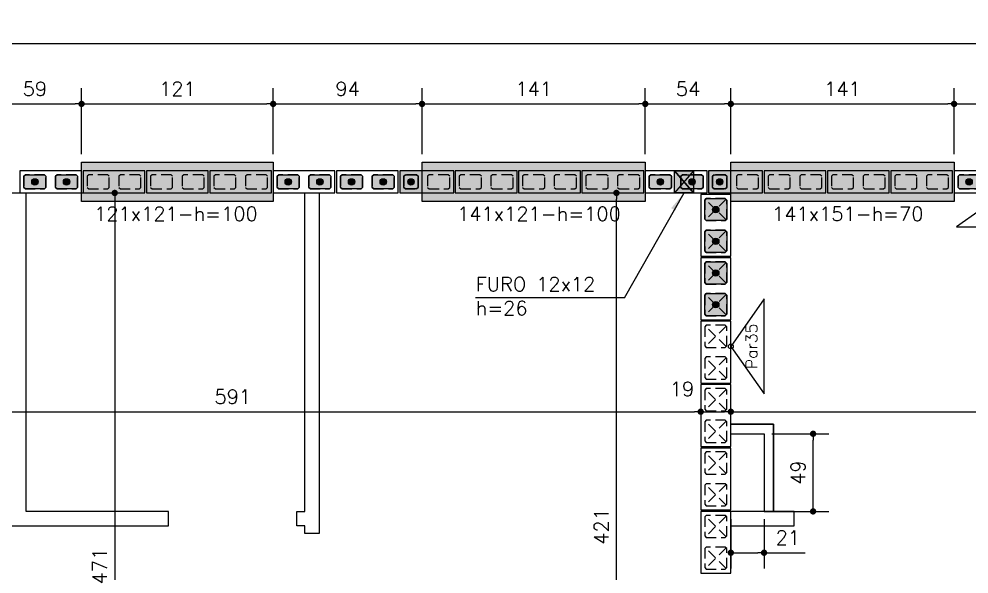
# Model space of a CAD drawing. Extents: x -14651 to 4582, y -13717 to -1290.
# Drawn here: x 1034 to 1634, y -12269 to -11919 of the extents above; entities that cross this region are included whole.
import ezdxf
from ezdxf.enums import TextEntityAlignment as Align

# ---------------------------------------------------------------- set-up
doc = ezdxf.new("R2010")
doc.units = 0
doc.header["$LTSCALE"] = 25
doc.linetypes.add('DASHED2', pattern=[0.375, 0.25, -0.125])
for name, color, linetype in [('203', 1, 'DASHED2'), ('213', 252, 'Continuous'), ('241', 2, 'Continuous'), ('247', 50, 'Continuous'), ('248', 100, 'Continuous'), ('ABERTURAS', 53, 'Continuous'), ('ac-furo', 170, 'Continuous'), ('ALVENARIA NÃO ESTRUTURAL', 242, 'Continuous'), ('Arranque', 14, 'Continuous'), ('COTA', 1, 'Continuous'), ('FERRO', 5, 'Continuous'), ('H2', 252, 'Continuous'), ('Linha_fina', 1, 'Continuous'), ('Pena_2', 2, 'Continuous'), ('T1', 2, 'Continuous'), ('TJANELA', 2, 'Continuous'), ('VIGA', 3, 'Continuous')]:
    doc.layers.add(name, color=color, linetype=linetype)
doc.styles.add('COTA', font='romans.shx')
doc.styles.add('Texto1', font='romans.shx', dxfattribs={"height": 9})
doc.dimstyles.new('forma', dxfattribs={"dimscale": 5, "dimtxt": 1.8, "dimasz": 0.8, "dimexe": 2, "dimexo": 1, "dimgap": 1, "dimtad": 1, "dimdec": 1, "dimzin": 9, "dimtxsty": 'COTA', "dimblk1": 'DOT', "dimblk2": 'DOT', "dimsah": 1, "dimcen": 0, "dimdle": 1, "dimclrd": 256, "dimclre": 256, "dimclrt": 2, "dimadec": 0, "dimazin": 0, "dimtfac": 1, "dimtdec": 0, "dimtmove": 0, "dimatfit": 3, "dimfxl": 1, "dimtolj": 1, "dimtzin": 0, "dimarcsym": 0})

# ---------------------------------------------------------------- blocks, each defined once
blk = doc.blocks.new('P4015', base_point=(5842102.11612, -8124149.02973))
blk.add_lwpolyline([(5842082.61612, -8124156.02973), (5842121.61612, -8124156.02973), (5842121.61612, -8124142.02973), (5842082.61612, -8124142.02973), (5842082.61612, -8124156.02973)])
at = {"color": 1, "linetype": 'DASHED2'}
for points in [[(5842085.11612, -8124152.52973), (5842086.11612, -8124153.52973), (5842098.11612, -8124153.52973), (5842099.11612, -8124152.52973), (5842099.11612, -8124145.52973), (5842098.11612, -8124144.52973), (5842086.11612, -8124144.52973), (5842085.11612, -8124145.52973), (5842085.11612, -8124152.52973)], [(5842105.11612, -8124152.52973), (5842106.11612, -8124153.52973), (5842118.11612, -8124153.52973), (5842119.11612, -8124152.52973), (5842119.11612, -8124145.52973), (5842118.11612, -8124144.52973), (5842106.11612, -8124144.52973), (5842105.11612, -8124145.52973), (5842105.11612, -8124152.52973)]]:
    blk.add_lwpolyline(points, dxfattribs=at)
blk = doc.blocks.new('P3515')
at = {"layer": '248'}
h = blk.add_hatch(color=100, dxfattribs=at)
h.paths.add_polyline_path([(17, 7), (-17, 7), (-17, -7), (17, -7)])
h.paths.add_polyline_path([(-5.5, -3.5), (-6.5, -4.5), (-13.5, -4.5), (-14.5, -3.5), (-14.5, 3.5), (-13.5, 4.5), (-6.5, 4.5), (-5.5, 3.5)], flags=16)
h.paths.add_polyline_path([(0.5, 3.5), (1.5, 4.5), (13.5, 4.5), (14.5, 3.5), (14.5, -3.5), (13.5, -4.5), (1.5, -4.5), (0.5, -3.5)], flags=16)
blk.add_lwpolyline([(-17, -7), (17, -7), (17, 7), (-17, 7), (-17, -7)])
at = {"color": 1, "linetype": 'DASHED2'}
for points in [[(-14.5, -3.5), (-13.5, -4.5), (-6.5, -4.5), (-5.5, -3.5), (-5.5, 3.5), (-6.5, 4.5), (-13.5, 4.5), (-14.5, 3.5), (-14.5, -3.5)], [(0.5, -3.5), (1.5, -4.5), (13.5, -4.5), (14.5, -3.5), (14.5, 3.5), (13.5, 4.5), (1.5, 4.5), (0.5, 3.5), (0.5, -3.5)]]:
    blk.add_lwpolyline(points, dxfattribs=at)
blk = doc.blocks.new('P4020')
blk.add_lwpolyline([(-19.5, -9.5), (19.5, -9.5), (19.5, 9.5), (-19.5, 9.5), (-19.5, -9.5)])
at = {"color": 1, "linetype": 'DASHED2'}
for points in [[(-17, -6), (-16, -7), (-4, -7), (-3, -6), (-3, 6), (-4, 7), (-16, 7), (-17, 6), (-17, -6)], [(3, -6), (4, -7), (16, -7), (17, -6), (17, 6), (16, 7), (4, 7), (3, 6), (3, -6)]]:
    blk.add_lwpolyline(points, dxfattribs=at)
at = {"layer": '203', "color": 253}
for p, q in [((-16.5, 6.5), (-3.5, -6.5)), ((-3.5, 6.5), (-16.5, -6.5)), ((16.5, 6.5), (3.5, -6.5)), ((3.5, 6.5), (16.5, -6.5))]:
    blk.add_line(p, q, dxfattribs=at)
blk = doc.blocks.new('GR-0909')
at = {"layer": '213'}
h = blk.add_hatch(color=256, dxfattribs=at)
h.paths.add_polyline_path([(3.5, -4.5), (4.5, -3.5), (4.500001, 3.5), (3.500001, 4.5), (-3.499999, 4.5), (-4.499999, 3.5), (-4.5, -3.5), (-3.5, -4.5)])
h.paths.add_polyline_path([(-2, 0, -1), (2, 0, -1)], flags=16)
at = {"layer": 'Arranque'}
blk.add_hatch(color=256, dxfattribs=at).paths.add_polyline_path([(2, 0, 1), (-2, 0, 1)])
at = {"layer": '213'}
blk.add_lwpolyline([(3.500001, 4.5), (4.500001, 3.5), (4.5, -3.5), (3.5, -4.5), (-3.5, -4.5), (-4.5, -3.5), (-4.499999, 3.5), (-3.499999, 4.5), (3.500001, 4.5)], dxfattribs=at)
at = {"layer": 'FERRO', "linetype": 'Continuous'}
blk.add_circle((0, 0), 2, dxfattribs=at)
blk = doc.blocks.new('GR-1409')
at = {"layer": '213'}
h = blk.add_hatch(color=256, dxfattribs=at)
h.paths.add_polyline_path([(-6, 4.5), (-7, 3.5), (-7, -3.5), (-6, -4.5), (6, -4.5), (7, -3.5), (7, 3.5), (6, 4.5)])
h.paths.add_polyline_path([(-2, 0, 1), (2, 0, 1)], flags=16)
at = {"layer": 'Arranque'}
blk.add_hatch(color=256, dxfattribs=at).paths.add_polyline_path([(-2, 0, 1), (2, 0, 1)])
at = {"layer": '213'}
blk.add_lwpolyline([(-7, 3.5), (-6, 4.5), (6, 4.5), (7, 3.5), (7, -3.5), (6, -4.5), (-6, -4.5), (-7, -3.5), (-7, 3.5)], dxfattribs=at)
at = {"layer": 'FERRO', "linetype": 'Continuous'}
blk.add_circle((0, 0), 2, dxfattribs=at)
blk = doc.blocks.new('GR-1414')
at = {"layer": '213'}
h = blk.add_hatch(color=256, dxfattribs=at)
h.paths.add_polyline_path([(6, -7), (7, -6), (7, 6), (6, 7), (-6, 7), (-7, 6), (-7, -6), (-6, -7)])
h.paths.add_polyline_path([(2, 0, 1), (-2, 0, 1)], flags=16)
at = {"layer": 'Arranque'}
blk.add_hatch(color=256, dxfattribs=at).paths.add_polyline_path([(2, 0, 1), (-2, 0, 1)])
at = {"layer": '213'}
for p, q in [((-7, 6), (-6, 7)), ((-7, -6), (-7, 6)), ((-6, 7), (6, 7)), ((6, 7), (7, 6)), ((7, 6), (7, -6)), ((-6, -7), (-7, -6)), ((6, -7), (-6, -7)), ((7, -6), (6, -7))]:
    blk.add_line(p, q, dxfattribs=at)
at = {"layer": 'FERRO', "linetype": 'Continuous'}
blk.add_circle((0, 0), 2, dxfattribs=at)
blk = doc.blocks.new('_IDNPAR_2')
at = {"color": 3}
blk.add_lwpolyline([(1, -0.7), (0, 0), (-1, -0.7)], close=True, dxfattribs=at)
blk.add_circle((0, 0), 0.05, dxfattribs=at)
at = {"layer": '247', "color": 2, "style": 'COTA', "flags": 8}
blk.add_attdef('ID', text='', height=0.24, dxfattribs=at).set_placement((0, -0.438), align=Align.MIDDLE_CENTER)
blk = doc.blocks.new('_Dot')
at = {"color": 0, "linetype": 'ByBlock', "lineweight": -2}
blk.add_line((-0.5, 0), (-1, 0), dxfattribs=at)
at = {"color": 0, "linetype": 'ByBlock', "const_width": 0.5}
blk.add_lwpolyline([(-0.25, 0, 1), (0.25, 0, 1)], format="xyb", close=True, dxfattribs=at)
blk = doc.blocks.new('*D93')
at = {"layer": 'COTA', "lineweight": -2, "transparency": 16777216}
for p, q in [((1014.52, -12004.1), (1014.52, -11962.42)), ((1073.52, -12004.1), (1073.52, -11962.42)), ((1018.52, -11972.42), (1069.52, -11972.42))]:
    blk.add_line(p, q, dxfattribs=at)
at = {"layer": 'Defpoints', "color": 0, "transparency": 16777216}
for p in [(1073.52, -11972.42), (1014.52, -12009.1), (1073.52, -12009.1)]:
    blk.add_point(p, dxfattribs=at)
at = {"layer": 'COTA', "lineweight": -2, "transparency": 16777216, "xscale": 4, "yscale": 4, "zscale": 4, "rotation": 180}
blk.add_blockref('_Dot', (1014.52, -11972.42), dxfattribs=at)
at = {"layer": 'COTA', "lineweight": -2, "transparency": 16777216, "xscale": 4, "yscale": 4, "zscale": 4}
blk.add_blockref('_Dot', (1073.52, -11972.42), dxfattribs=at)
at = {"layer": 'COTA', "color": 2, "transparency": 16777216, "insert": (1044.02, -11962.92), "char_height": 9, "attachment_point": 5, "style": 'COTA'}
blk.add_mtext('\\A1;59 ', dxfattribs=at)
blk = doc.blocks.new('*D94')
at = {"layer": 'COTA', "lineweight": -2, "transparency": 16777216}
for p, q in [((1073.52, -12004.1), (1073.52, -11962.42)), ((1194.52, -12004.1), (1194.52, -11962.42)), ((1077.52, -11972.42), (1190.52, -11972.42))]:
    blk.add_line(p, q, dxfattribs=at)
at = {"layer": 'Defpoints', "color": 0, "transparency": 16777216}
for p in [(1194.52, -11972.42), (1073.52, -12009.1), (1194.52, -12009.1)]:
    blk.add_point(p, dxfattribs=at)
at = {"layer": 'COTA', "lineweight": -2, "transparency": 16777216, "xscale": 4, "yscale": 4, "zscale": 4, "rotation": 180}
blk.add_blockref('_Dot', (1073.52, -11972.42), dxfattribs=at)
at = {"layer": 'COTA', "lineweight": -2, "transparency": 16777216, "xscale": 4, "yscale": 4, "zscale": 4}
blk.add_blockref('_Dot', (1194.52, -11972.42), dxfattribs=at)
at = {"layer": 'COTA', "color": 2, "transparency": 16777216, "insert": (1134.02, -11962.92), "char_height": 9, "attachment_point": 5, "style": 'COTA'}
blk.add_mtext('\\A1;121 ', dxfattribs=at)
blk = doc.blocks.new('*D95')
at = {"layer": 'COTA', "lineweight": -2, "transparency": 16777216}
for p, q in [((1194.52, -12004.1), (1194.52, -11962.42)), ((1288.52, -12004.1), (1288.52, -11962.42)), ((1198.52, -11972.42), (1284.52, -11972.42))]:
    blk.add_line(p, q, dxfattribs=at)
at = {"layer": 'Defpoints', "color": 0, "transparency": 16777216}
for p in [(1288.52, -11972.42), (1194.52, -12009.1), (1288.52, -12009.1)]:
    blk.add_point(p, dxfattribs=at)
at = {"layer": 'COTA', "lineweight": -2, "transparency": 16777216, "xscale": 4, "yscale": 4, "zscale": 4, "rotation": 180}
blk.add_blockref('_Dot', (1194.52, -11972.42), dxfattribs=at)
at = {"layer": 'COTA', "lineweight": -2, "transparency": 16777216, "xscale": 4, "yscale": 4, "zscale": 4}
blk.add_blockref('_Dot', (1288.52, -11972.42), dxfattribs=at)
at = {"layer": 'COTA', "color": 2, "transparency": 16777216, "insert": (1241.52, -11962.92), "char_height": 9, "attachment_point": 5, "style": 'COTA'}
blk.add_mtext('\\A1;94 ', dxfattribs=at)
blk = doc.blocks.new('*D96')
at = {"layer": 'COTA', "lineweight": -2, "transparency": 16777216}
for p, q in [((1288.52, -12004.1), (1288.52, -11962.42)), ((1429.52, -12004.1), (1429.52, -11962.42)), ((1292.52, -11972.42), (1425.52, -11972.42))]:
    blk.add_line(p, q, dxfattribs=at)
at = {"layer": 'Defpoints', "color": 0, "transparency": 16777216}
for p in [(1429.52, -11972.42), (1288.52, -12009.1), (1429.52, -12009.1)]:
    blk.add_point(p, dxfattribs=at)
at = {"layer": 'COTA', "lineweight": -2, "transparency": 16777216, "xscale": 4, "yscale": 4, "zscale": 4, "rotation": 180}
blk.add_blockref('_Dot', (1288.52, -11972.42), dxfattribs=at)
at = {"layer": 'COTA', "lineweight": -2, "transparency": 16777216, "xscale": 4, "yscale": 4, "zscale": 4}
blk.add_blockref('_Dot', (1429.52, -11972.42), dxfattribs=at)
at = {"layer": 'COTA', "color": 2, "transparency": 16777216, "insert": (1359.02, -11962.92), "char_height": 9, "attachment_point": 5, "style": 'COTA'}
blk.add_mtext('\\A1;141 ', dxfattribs=at)
blk = doc.blocks.new('*D97')
at = {"layer": 'COTA', "lineweight": -2, "transparency": 16777216}
for p, q in [((1429.52, -12004.1), (1429.52, -11962.42)), ((1483.52, -12004.1), (1483.52, -11962.42)), ((1433.52, -11972.42), (1479.52, -11972.42))]:
    blk.add_line(p, q, dxfattribs=at)
at = {"layer": 'Defpoints', "color": 0, "transparency": 16777216}
for p in [(1483.52, -11972.42), (1429.52, -12009.1), (1483.52, -12009.1)]:
    blk.add_point(p, dxfattribs=at)
at = {"layer": 'COTA', "lineweight": -2, "transparency": 16777216, "xscale": 4, "yscale": 4, "zscale": 4, "rotation": 180}
blk.add_blockref('_Dot', (1429.52, -11972.42), dxfattribs=at)
at = {"layer": 'COTA', "lineweight": -2, "transparency": 16777216, "xscale": 4, "yscale": 4, "zscale": 4}
blk.add_blockref('_Dot', (1483.52, -11972.42), dxfattribs=at)
at = {"layer": 'COTA', "color": 2, "transparency": 16777216, "insert": (1456.52, -11962.92), "char_height": 9, "attachment_point": 5, "style": 'COTA'}
blk.add_mtext('\\A1;54 ', dxfattribs=at)
blk = doc.blocks.new('*D98')
at = {"layer": 'COTA', "lineweight": -2, "transparency": 16777216}
for p, q in [((1483.52, -12004.1), (1483.52, -11962.42)), ((1624.52, -12004.1), (1624.52, -11962.42)), ((1487.52, -11972.42), (1620.52, -11972.42))]:
    blk.add_line(p, q, dxfattribs=at)
at = {"layer": 'Defpoints', "color": 0, "transparency": 16777216}
for p in [(1624.52, -11972.42), (1483.52, -12009.1), (1624.52, -12009.1)]:
    blk.add_point(p, dxfattribs=at)
at = {"layer": 'COTA', "lineweight": -2, "transparency": 16777216, "xscale": 4, "yscale": 4, "zscale": 4, "rotation": 180}
blk.add_blockref('_Dot', (1483.52, -11972.42), dxfattribs=at)
at = {"layer": 'COTA', "lineweight": -2, "transparency": 16777216, "xscale": 4, "yscale": 4, "zscale": 4}
blk.add_blockref('_Dot', (1624.52, -11972.42), dxfattribs=at)
at = {"layer": 'COTA', "color": 2, "transparency": 16777216, "insert": (1554.02, -11962.92), "char_height": 9, "attachment_point": 5, "style": 'COTA'}
blk.add_mtext('\\A1;141 ', dxfattribs=at)
blk = doc.blocks.new('*D99')
at = {"layer": 'COTA', "lineweight": -2, "transparency": 16777216}
for p, q in [((1624.52, -12004.1), (1624.52, -11962.42)), ((1683.52, -12004.1), (1683.52, -11962.42)), ((1628.52, -11972.42), (1679.52, -11972.42))]:
    blk.add_line(p, q, dxfattribs=at)
at = {"layer": 'Defpoints', "color": 0, "transparency": 16777216}
for p in [(1683.52, -11972.42), (1624.52, -12009.1), (1683.52, -12009.1)]:
    blk.add_point(p, dxfattribs=at)
at = {"layer": 'COTA', "lineweight": -2, "transparency": 16777216, "xscale": 4, "yscale": 4, "zscale": 4, "rotation": 180}
blk.add_blockref('_Dot', (1624.52, -11972.42), dxfattribs=at)
at = {"layer": 'COTA', "lineweight": -2, "transparency": 16777216, "xscale": 4, "yscale": 4, "zscale": 4}
blk.add_blockref('_Dot', (1683.52, -11972.42), dxfattribs=at)
at = {"layer": 'COTA', "color": 2, "transparency": 16777216, "insert": (1654.02, -11962.92), "char_height": 9, "attachment_point": 5, "style": 'COTA'}
blk.add_mtext('\\A1;59 ', dxfattribs=at)
blk = doc.blocks.new('*D108')
at = {"layer": 'COTA', "lineweight": -2, "transparency": 16777216}
for p, q in [((873.52, -11951.79), (873.52, -11924.24)), ((3258.52, -12009.6), (3258.52, -11924.24)), ((877.52, -11934.24), (3254.52, -11934.24))]:
    blk.add_line(p, q, dxfattribs=at)
at = {"layer": 'Defpoints', "color": 0, "transparency": 16777216}
for p in [(3258.52, -11934.24), (873.52, -11956.79), (3258.52, -12014.6)]:
    blk.add_point(p, dxfattribs=at)
at = {"layer": 'COTA', "lineweight": -2, "transparency": 16777216, "xscale": 4, "yscale": 4, "zscale": 4, "rotation": 180}
blk.add_blockref('_Dot', (873.52, -11934.24), dxfattribs=at)
at = {"layer": 'COTA', "lineweight": -2, "transparency": 16777216, "xscale": 4, "yscale": 4, "zscale": 4}
blk.add_blockref('_Dot', (3258.52, -11934.24), dxfattribs=at)
at = {"layer": 'COTA', "color": 2, "transparency": 16777216, "insert": (2066.02, -11924.74), "char_height": 9, "attachment_point": 5, "style": 'COTA'}
blk.add_mtext('\\A1;2385 ', dxfattribs=at)
blk = doc.blocks.new('*D132')
at = {"layer": 'COTA', "lineweight": -2, "transparency": 16777216}
for p, q in [((873.52, -12140.1), (873.52, -12176.68)), ((1464.52, -12153.6), (1464.52, -12176.68)), ((877.52, -12166.68), (1460.52, -12166.68))]:
    blk.add_line(p, q, dxfattribs=at)
at = {"layer": 'Defpoints', "color": 0, "transparency": 16777216}
for p in [(873.52, -12135.1), (1464.52, -12148.6), (1464.52, -12166.68)]:
    blk.add_point(p, dxfattribs=at)
at = {"layer": 'COTA', "lineweight": -2, "transparency": 16777216, "xscale": 4, "yscale": 4, "zscale": 4, "rotation": 180}
blk.add_blockref('_Dot', (873.52, -12166.68), dxfattribs=at)
at = {"layer": 'COTA', "lineweight": -2, "transparency": 16777216, "xscale": 4, "yscale": 4, "zscale": 4}
blk.add_blockref('_Dot', (1464.52, -12166.68), dxfattribs=at)
at = {"layer": 'COTA', "color": 2, "transparency": 16777216, "insert": (1169.02, -12157.18), "char_height": 9, "attachment_point": 5, "style": 'COTA'}
blk.add_mtext('\\A1;591 ', dxfattribs=at)
blk = doc.blocks.new('*D133')
at = {"layer": 'COTA', "lineweight": -2, "transparency": 16777216}
for p, q in [((1464.52, -12153.6), (1464.52, -12176.68)), ((1483.52, -12167.06), (1483.52, -12156.68)), ((1468.52, -12166.68), (1479.52, -12166.68))]:
    blk.add_line(p, q, dxfattribs=at)
at = {"layer": 'Defpoints', "color": 0, "transparency": 16777216}
for p in [(1464.52, -12148.6), (1483.52, -12166.68), (1483.52, -12172.06)]:
    blk.add_point(p, dxfattribs=at)
at = {"layer": 'COTA', "lineweight": -2, "transparency": 16777216, "xscale": 4, "yscale": 4, "zscale": 4, "rotation": 180}
blk.add_blockref('_Dot', (1464.52, -12166.68), dxfattribs=at)
at = {"layer": 'COTA', "lineweight": -2, "transparency": 16777216, "xscale": 4, "yscale": 4, "zscale": 4}
blk.add_blockref('_Dot', (1483.52, -12166.68), dxfattribs=at)
at = {"layer": 'COTA', "color": 2, "transparency": 16777216, "insert": (1452.67, -12152.36), "char_height": 9, "attachment_point": 5, "style": 'COTA'}
blk.add_mtext('\\A1;19 ', dxfattribs=at)
blk = doc.blocks.new('*D134')
at = {"layer": 'COTA', "lineweight": -2, "transparency": 16777216}
for p, q in [((1483.52, -12167.06), (1483.52, -12156.68)), ((2074.52, -12161.68), (2074.52, -12156.68)), ((1487.52, -12166.68), (2070.52, -12166.68))]:
    blk.add_line(p, q, dxfattribs=at)
at = {"layer": 'Defpoints', "color": 0, "transparency": 16777216}
for p in [(1483.52, -12172.06), (2074.52, -12166.68), (2074.52, -12166.68)]:
    blk.add_point(p, dxfattribs=at)
at = {"layer": 'COTA', "lineweight": -2, "transparency": 16777216, "xscale": 4, "yscale": 4, "zscale": 4, "rotation": 180}
blk.add_blockref('_Dot', (1483.52, -12166.68), dxfattribs=at)
at = {"layer": 'COTA', "lineweight": -2, "transparency": 16777216, "xscale": 4, "yscale": 4, "zscale": 4}
blk.add_blockref('_Dot', (2074.52, -12166.68), dxfattribs=at)
at = {"layer": 'COTA', "color": 2, "transparency": 16777216, "insert": (1779.02, -12157.18), "char_height": 9, "attachment_point": 5, "style": 'COTA'}
blk.add_mtext('\\A1;591 ', dxfattribs=at)
blk = doc.blocks.new('*D244')
at = {"layer": 'COTA', "lineweight": -2, "transparency": 16777216}
for p, q in [((1027.84, -12028.6), (1104.47, -12028.6)), ((1094.47, -12032.6), (1094.47, -12495.6)), ((1044.52, -12499.6), (1104.47, -12499.6))]:
    blk.add_line(p, q, dxfattribs=at)
at = {"layer": 'Defpoints', "color": 0, "transparency": 16777216}
for p in [(1022.84, -12028.6), (1039.52, -12499.6), (1094.47, -12499.6)]:
    blk.add_point(p, dxfattribs=at)
at = {"layer": 'COTA', "lineweight": -2, "transparency": 16777216, "xscale": 4, "yscale": 4, "zscale": 4}
for p, rotation in [((1094.47, -12028.6), 90), ((1094.47, -12499.6), 270)]:
    blk.add_blockref('_Dot', p, dxfattribs=dict(at, rotation=rotation))
at = {"layer": 'COTA', "color": 2, "transparency": 16777216, "insert": (1084.97, -12264.1), "char_height": 9, "attachment_point": 5, "rotation": 90, "style": 'COTA'}
blk.add_mtext('\\A1;471 ', dxfattribs=at)
blk = doc.blocks.new('*D254')
at = {"layer": 'COTA', "lineweight": -2, "transparency": 16777216}
for p, q in [((1411.29, -12445.6), (1411.29, -12032.6)), ((1416.29, -12028.6), (1421.29, -12028.6)), ((1409.52, -12449.6), (1401.29, -12449.6))]:
    blk.add_line(p, q, dxfattribs=at)
at = {"layer": 'Defpoints', "color": 0, "transparency": 16777216}
for p in [(1411.29, -12028.6), (1411.29, -12028.6), (1414.52, -12449.6)]:
    blk.add_point(p, dxfattribs=at)
at = {"layer": 'COTA', "lineweight": -2, "transparency": 16777216, "xscale": 4, "yscale": 4, "zscale": 4}
for p, rotation in [((1411.29, -12028.6), 90), ((1411.29, -12449.6), 270)]:
    blk.add_blockref('_Dot', p, dxfattribs=dict(at, rotation=rotation))
at = {"layer": 'COTA', "color": 2, "transparency": 16777216, "insert": (1401.79, -12239.1), "char_height": 9, "attachment_point": 5, "rotation": 90, "style": 'COTA'}
blk.add_mtext('\\A1;421 ', dxfattribs=at)
blk = doc.blocks.new('layout-inferior 2')
at = {"layer": 'ALVENARIA NÃO ESTRUTURAL'}
for p, q in [((26784.58, -12229.6), (26784.58, -12028.6)), ((26960.58, -12229.6), (26960.58, -12028.6)), ((26969.58, -12028.6), (26969.58, -12243.6)), ((27229.58, -12174.6), (27256.58, -12174.6)), ((27256.58, -12174.6), (27229.58, -12174.6)), ((27256.58, -12174.6), (27256.58, -12229.6)), ((27256.58, -12229.6), (27256.58, -12174.6)), ((27229.58, -12180.6), (27250.58, -12180.6)), ((27250.58, -12180.6), (27250.58, -12229.6)), ((26874.58, -12229.6), (26784.58, -12229.6)), ((26874.58, -12238.6), (26874.58, -12229.6)), ((26955.58, -12238.6), (26955.58, -12229.6)), ((26955.58, -12229.6), (26960.58, -12229.6)), ((27269.58, -12229.6), (27229.58, -12229.6)), ((27256.58, -12229.6), (27247.58, -12229.6)), ((27250.58, -12229.6), (27256.58, -12229.6)), ((27269.58, -12238.6), (27269.58, -12229.6)), ((26770.58, -12238.6), (26874.58, -12238.6)), ((26960.58, -12238.6), (26955.58, -12238.6)), ((26960.58, -12243.6), (26960.58, -12238.6)), ((26969.58, -12243.6), (26960.58, -12243.6)), ((27229.58, -12238.6), (27269.58, -12238.6))]:
    blk.add_line(p, q, dxfattribs=at)
blk = doc.blocks.new('furo 12 x12')
at = {"layer": 'H2'}
for points in [[(-1405.39, -3672.05), (-1399.38, -3665.04), (-1411.38, -3665.04)], [(-1411.38, -3679.04), (-1405.39, -3672.05), (-1411.38, -3665.04)], [(-1399.38, -3679.08), (-1399.38, -3665.04), (-1405.39, -3672.05)], [(-1405.39, -3672.05), (-1411.38, -3679.04), (-1411.38, -3679.08), (-1399.38, -3679.08)]]:
    blk.add_hatch(color=256, dxfattribs=at).paths.add_polyline_path(points)
at = {"layer": 'Pena_2', "ltscale": 0.5}
blk.add_lwpolyline([(-1411.38, -3665.04), (-1399.38, -3665.04), (-1399.38, -3679.08), (-1411.38, -3679.08)], close=True, dxfattribs=at)
at = {"layer": 'VIGA', "ltscale": 0.5}
for p, q in [((-1399.38, -3665.04), (-1411.38, -3679.04)), ((-1399.38, -3679.08), (-1411.38, -3665.04))]:
    blk.add_line(p, q, dxfattribs=at)
blk = doc.blocks.new('ss')
at = {"layer": 'Linha_fina'}
blk.add_solid([(0, 0), (-2.5, -0.29), (-2.5, 0.3)], dxfattribs=at)
blk = doc.blocks.new('furos-inferior2')
at = {"layer": 'ac-furo'}
for p, q in [((1460.02, -12014.6), (1448.02, -12028.6)), ((1448.02, -12014.6), (1460.02, -12028.6))]:
    blk.add_line(p, q, dxfattribs=at)
blk.add_lwpolyline([(1448.02, -12014.6), (1460.02, -12014.6), (1460.02, -12028.6), (1448.02, -12028.6)], close=True, dxfattribs=at)
at = {"layer": 'Linha_fina'}
for q in [(1454.02, -12028.63), (1322.38, -12094.73)]:
    blk.add_line((1416.35, -12094.73), q, dxfattribs=at)
at = {"layer": 'COTA'}
blk.add_blockref('furo 12 x12', (2859.4, -8349.55), dxfattribs=at)
at = {"layer": 'COTA', "xscale": 4.999999999999998, "yscale": 4.999999999999998, "zscale": 4.999999999999998, "rotation": 56.34409747447633}
blk.add_blockref('ss', (1454.02, -12028.63), dxfattribs=at)
at = {"layer": 'T1', "style": 'Texto1'}
for s, p in [('FURO 12x12', (1322.37, -12090.69)), ('h=26', (1322.4, -12105.81))]:
    blk.add_text(s, height=9, dxfattribs=at).set_placement(p)
blk = doc.blocks.new('*D309')
at = {"layer": 'COTA', "lineweight": -2, "transparency": 16777216}
for p, q in [((1483.52, -12234.6), (1483.52, -12265.69)), ((1504.52, -12234.6), (1504.52, -12265.69)), ((1487.52, -12255.69), (1500.52, -12255.69)), ((1504.52, -12255.69), (1530.52, -12255.69))]:
    blk.add_line(p, q, dxfattribs=at)
at = {"layer": 'Defpoints', "color": 0, "transparency": 16777216}
for p in [(1483.52, -12229.6), (1504.52, -12229.6), (1504.52, -12255.69)]:
    blk.add_point(p, dxfattribs=at)
at = {"layer": 'COTA', "lineweight": -2, "transparency": 16777216, "xscale": 4, "yscale": 4, "zscale": 4, "rotation": 180}
blk.add_blockref('_Dot', (1483.52, -12255.69), dxfattribs=at)
at = {"layer": 'COTA', "lineweight": -2, "transparency": 16777216, "xscale": 4, "yscale": 4, "zscale": 4}
blk.add_blockref('_Dot', (1504.52, -12255.69), dxfattribs=at)
at = {"layer": 'COTA', "color": 2, "transparency": 16777216, "insert": (1519.52, -12246.19), "char_height": 9, "attachment_point": 5, "style": 'COTA'}
blk.add_mtext('\\A1;21 ', dxfattribs=at)
blk = doc.blocks.new('*D347')
at = {"layer": 'COTA', "lineweight": -2, "transparency": 16777216}
for p, q in [((1509.52, -12180.6), (1545.48, -12180.6)), ((1535.48, -12225.6), (1535.48, -12184.6)), ((1509.52, -12229.6), (1545.48, -12229.6))]:
    blk.add_line(p, q, dxfattribs=at)
at = {"layer": 'Defpoints', "color": 0, "transparency": 16777216}
for p in [(1504.52, -12180.6), (1535.48, -12180.6), (1504.52, -12229.6)]:
    blk.add_point(p, dxfattribs=at)
at = {"layer": 'COTA', "lineweight": -2, "transparency": 16777216, "xscale": 4, "yscale": 4, "zscale": 4}
for p, rotation in [((1535.48, -12180.6), 90), ((1535.48, -12229.6), 270)]:
    blk.add_blockref('_Dot', p, dxfattribs=dict(at, rotation=rotation))
at = {"layer": 'COTA', "color": 2, "transparency": 16777216, "insert": (1525.98, -12205.1), "char_height": 9, "attachment_point": 5, "rotation": 90, "style": 'COTA'}
blk.add_mtext('\\A1;49 ', dxfattribs=at)

msp = doc.modelspace()

# ---------------------------------------------------------------- hatches: boundary and pattern name
at = {"layer": 'ABERTURAS', "transparency": 33554457}
for points in [[(1073.52, -12009.1), (1194.52, -12009.1), (1194.52, -12034.1), (1073.52, -12034.1)], [(1288.52, -12009.1), (1429.52, -12009.1), (1429.52, -12034.1), (1288.52, -12034.1)], [(1483.52, -12009.1), (1624.52, -12009.1), (1624.52, -12034.1), (1483.52, -12034.1)]]:
    msp.add_hatch(color=256, dxfattribs=at).paths.add_polyline_path(points)

# ---------------------------------------------------------------- linework, layer by layer
at = {"layer": 'ABERTURAS'}
for points in [[(1073.52, -12009.1), (1194.52, -12009.1), (1194.52, -12034.1), (1073.52, -12034.1)], [(1288.52, -12009.1), (1429.52, -12009.1), (1429.52, -12034.1), (1288.52, -12034.1)], [(1483.52, -12009.1), (1624.52, -12009.1), (1624.52, -12034.1), (1483.52, -12034.1)]]:
    msp.add_lwpolyline(points, close=True, dxfattribs=at)

# ---------------------------------------------------------------- block references
for name, p in [('GR-1409', (1044.02, -12021.6)), ('GR-1409', (1064.02, -12021.6)), ('GR-1409', (1204.02, -12021.6)), ('GR-1409', (1224.02, -12021.6)), ('GR-1409', (1244.02, -12021.6)), ('GR-1409', (1264.02, -12021.6)), ('GR-0909', (1281.52, -12021.6)), ('GR-1409', (1439.02, -12021.6)), ('GR-1409', (1459.02, -12021.6)), ('GR-0909', (1476.52, -12021.6)), ('GR-1409', (1634.02, -12021.6)), ('GR-1414', (1474.02, -12039.1)), ('GR-1414', (1474.02, -12059.1)), ('GR-1414', (1474.02, -12079.1)), ('GR-1414', (1474.02, -12099.1))]:
    msp.add_blockref(name, p)
at = {"layer": '241'}
for name, p in [('P4015', (1054.02, -12021.6)), ('P4015', (1094.02, -12021.6)), ('P4015', (1134.02, -12021.6)), ('P4015', (1174.02, -12021.6)), ('P4015', (1214.02, -12021.6)), ('P4015', (1254.02, -12021.6)), ('P3515', (1291.52, -12021.6)), ('P4015', (1329.02, -12021.6)), ('P4015', (1369.02, -12021.6)), ('P4015', (1409.02, -12021.6)), ('P4015', (1449.02, -12021.6)), ('P3515', (1486.52, -12021.6)), ('P4015', (1524.02, -12021.6)), ('P4015', (1564.02, -12021.6)), ('P4015', (1604.02, -12021.6)), ('P4015', (1644.02, -12021.6))]:
    msp.add_blockref(name, p, dxfattribs=at)
at = {"layer": '241', "rotation": 270}
for p in [(1474.02, -12049.1), (1474.02, -12089.1), (1474.02, -12129.1), (1474.02, -12169.1), (1474.02, -12209.1), (1474.02, -12249.1)]:
    msp.add_blockref('P4020', p, dxfattribs=at)
at = {"layer": '247', "linetype": 'Continuous', "xscale": 30, "yscale": 30, "zscale": 30}
msp.add_blockref('_IDNPAR_2', (1655.98, -12028.9), dxfattribs=at).add_auto_attribs({'ID': 'Par1'})
at = {"layer": '247', "linetype": 'Continuous', "xscale": 30, "yscale": 30, "zscale": 30, "rotation": 90}
msp.add_blockref('_IDNPAR_2', (1483.52, -12125.47), dxfattribs=at).add_auto_attribs({'ID': 'Par35'})
at = {"layer": 'COTA'}
for name, p in [('furos-inferior2', (0, 0)), ('layout-inferior 2', (-25746.06, 0))]:
    msp.add_blockref(name, p, dxfattribs=at)

# ---------------------------------------------------------------- texts
at = {"layer": 'TJANELA', "style": 'Texto1'}
for s, p in [('121x121-h=100', (1133.09, -12046.29)), ('141x121-h=100', (1362.35, -12046.29)), ('141x151-h=70', (1557.35, -12046.29))]:
    msp.add_text(s, height=9, dxfattribs=at).set_placement(p, align=Align.CENTER)

# ---------------------------------------------------------------- dimensions: what is measured, and where the dimension line sits
at = {"layer": 'COTA'}
for base, p1, p2, override, picture, middle in [((3258.52, -11934.24), (873.52, -11956.79), (3258.52, -12014.6), {"dimpost": ' '}, '*D108', (2066.02, -11924.74)), ((1073.52, -11972.42), (1014.52, -12009.1), (1073.52, -12009.1), {"dimpost": ' ', "dimtmove": 1}, '*D93', (1044.02, -11962.92)), ((1194.52, -11972.42), (1073.52, -12009.1), (1194.52, -12009.1), {"dimpost": ' ', "dimtmove": 1}, '*D94', (1134.02, -11962.92)), ((1288.52, -11972.42), (1194.52, -12009.1), (1288.52, -12009.1), {"dimpost": ' ', "dimtmove": 1}, '*D95', (1241.52, -11962.92)), ((1429.52, -11972.42), (1288.52, -12009.1), (1429.52, -12009.1), {"dimpost": ' ', "dimtmove": 1}, '*D96', (1359.02, -11962.92)), ((1483.52, -11972.42), (1429.52, -12009.1), (1483.52, -12009.1), {"dimpost": ' ', "dimtmove": 1}, '*D97', (1456.52, -11962.92)), ((1624.52, -11972.42), (1483.52, -12009.1), (1624.52, -12009.1), {"dimpost": ' ', "dimtmove": 1}, '*D98', (1554.02, -11962.92)), ((1683.52, -11972.42), (1624.52, -12009.1), (1683.52, -12009.1), {"dimpost": ' ', "dimtmove": 1}, '*D99', (1654.02, -11962.92)), ((1464.52, -12166.68), (873.52, -12135.1), (1464.52, -12148.6), {"dimpost": ' '}, '*D132', (1169.02, -12157.18)), ((2074.52, -12166.68), (1483.52, -12172.06), (2074.52, -12166.68), {"dimpost": ' ', "dimtmove": 1}, '*D134', (1779.02, -12157.18)), ((1504.52, -12255.69), (1483.52, -12229.6), (1504.52, -12229.6), {"dimpost": ' '}, '*D309', (1519.52, -12246.19))]:
    dim = msp.add_linear_dim(base=base, p1=p1, p2=p2, dimstyle='forma', override=override, dxfattribs=at)
    dim.commit()
    dim.dimension.update_dxf_attribs({"geometry": picture, "text_midpoint": middle})
for base, p1, p2, override, picture, middle in [((1094.47, -12499.6), (1022.84, -12028.6), (1039.52, -12499.6), {"dimpost": ' '}, '*D244', (1084.97, -12264.1)), ((1411.29, -12028.6), (1414.52, -12449.6), (1411.29, -12028.6), {"dimpost": ' ', "dimtmove": 1}, '*D254', (1401.79, -12239.1)), ((1535.48, -12180.6), (1504.52, -12229.6), (1504.52, -12180.6), {"dimpost": ' '}, '*D347', (1525.98, -12205.1))]:
    dim = msp.add_linear_dim(base=base, p1=p1, p2=p2, angle=90, dimstyle='forma', override=override, dxfattribs=at)
    dim.commit()
    dim.dimension.update_dxf_attribs({"geometry": picture, "text_midpoint": middle})
dim = msp.add_linear_dim(base=(1483.52, -12166.68), p1=(1464.52, -12148.6), p2=(1483.52, -12172.06), dimstyle='forma', override={"dimpost": ' ', "dimtmove": 1}, dxfattribs=at)
dim.commit()
dim.dimension.update_dxf_attribs({"geometry": '*D133', "text_midpoint": (1452.67, -12161.86), "dimtype": 128})

doc.saveas('drawing.dxf')
